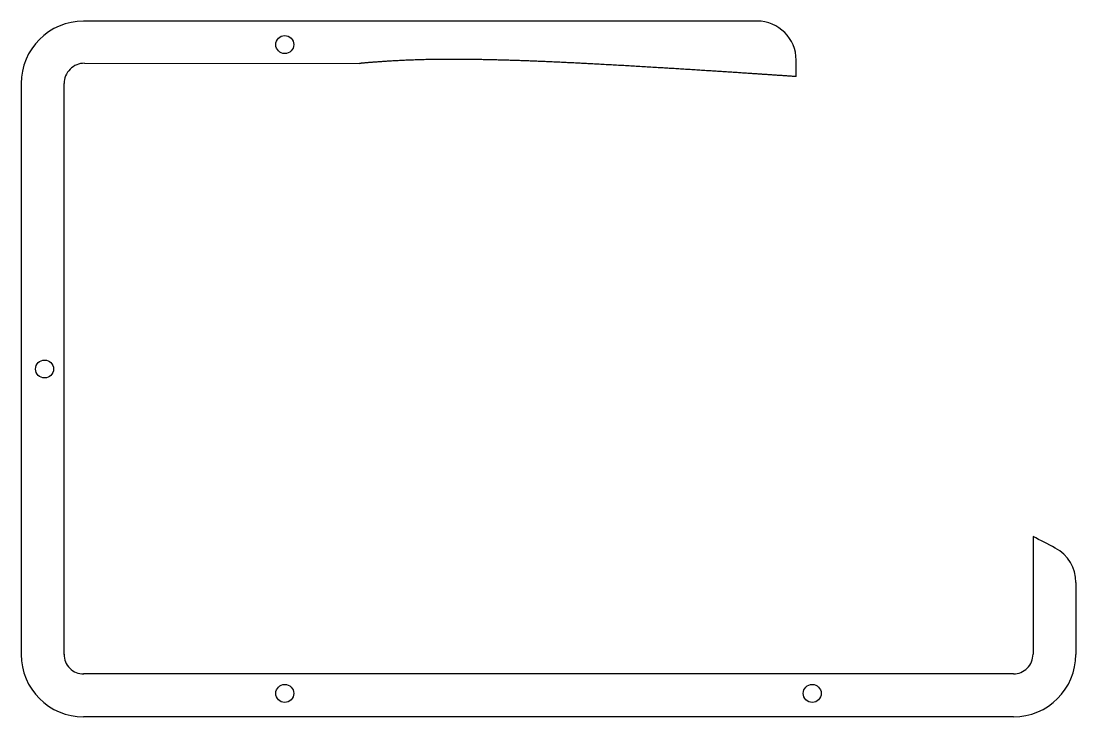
# Model space of a CAD drawing. Header units: millimetres. Extents: x -68 to 68, y -45 to 45.
import ezdxf

# ---------------------------------------------------------------- set-up
doc = ezdxf.new("R2010")
doc.units = ezdxf.units.MM
doc.layers.get('0').update_dxf_attribs({"linetype": 'CONTINUOUS'})

msp = doc.modelspace()

# ---------------------------------------------------------------- linework, layer by layer
for p, q in [((26.7, 44.5), (-59.5, 44.5)), ((31.7, 37.4), (31.7, 39.5)), ((-59.39, 39.11), (-24.21, 39.08, 0)), ((-67.5, 36.5), (-67.5, -36.5)), ((-62, -36.5), (-62, 36.5)), ((62.01, -21.44), (62.01, -36.49)), ((67.5, -27.31), (67.5, -36.5)), ((59.5, -39), (-59.5, -39)), ((59.5, -44.5), (-59.5, -44.5))]:
    msp.add_line(p, q)
for centre in [(-33.75, 41.5), (-64.5, 0), (-33.75, -41.5), (33.75, -41.5)]:
    msp.add_circle(centre, 1.15)
for centre, radius, start, end in [((-59.5, 36.5), 8, 90.0009, 179.9991), ((26.7, 39.5), 5, 0, 90), ((-59.39, 36.5), 2.61, 89.9472, 180), ((22.15, -102.74), 90.55, 61.8546, 63.8811), ((62.5, -27.31), 5, 0, 61.8546), ((-59.5, -36.5), 8, 180.0223, 270), ((-59.53, -36.53), 2.47, 179.1084, 270.8916), ((59.5, -36.49), 2.51, -90, 0.0084), ((59.5, -36.5), 8, 270.0028, 359.9972)]:
    msp.add_arc(centre, radius, start, end)
msp.add_open_spline([(31.7, 37.4), (30.23, 37.5, 0), (27.31, 37.7, 0), (23.03, 37.98, 0), (17.52, 38.34, 0), (10.99, 38.73, 0), (4.84, 39.07, 0), (-0.89, 39.35, 0), (-6.2, 39.54, 0), (-11.11, 39.63, 0), (-15.69, 39.61, 0), (-19.17, 39.47, 0), (-21.71, 39.3, 0), (-23.38, 39.16, 0), (-24.21, 39.08, 0)], degree=5)

doc.saveas('drawing.dxf')
